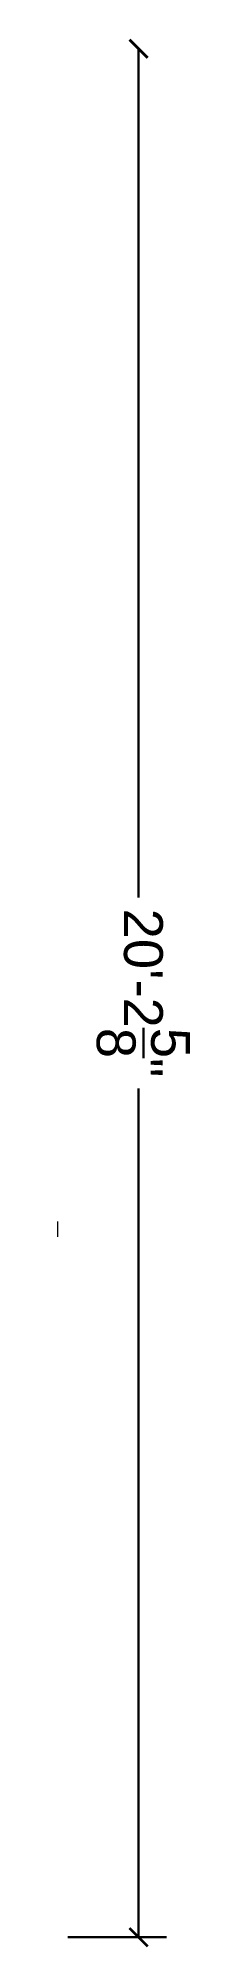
# Model space of a CAD drawing. Header units: inches. Extents: x 359 to 376, y -533 to -288.
import ezdxf

# ---------------------------------------------------------------- set-up
doc = ezdxf.new("R2010")
doc.units = ezdxf.units.IN
doc.header["$MEASUREMENT"] = 0
doc.layers.get('0').update_dxf_attribs({"lineweight": 9})
doc.layers.add('A101-Floorplan-1st-floor', color=7, linetype='Continuous', lineweight=9)
doc.layers.add('A101-Text', color=7, linetype='Continuous', lineweight=9)
doc.layers.get('0').off()
doc.styles.get("Standard").update_dxf_attribs({"font": 'Arial.ttf', "height": 0.25})

# ---------------------------------------------------------------- blocks, each defined once
blk = doc.blocks.new('_ArchTick')
at = {"color": 0, "linetype": 'ByBlock', "lineweight": 30, "const_width": 0.15}
blk.add_lwpolyline([(-0.5, -0.5), (0.5, 0.5)], dxfattribs=at)

msp = doc.modelspace()

# ---------------------------------------------------------------- linework, layer by layer
at = {"layer": 'A101-Floorplan-1st-floor'}
msp.add_line((359.4, -441.75), (359.4, -439.75), dxfattribs=at)
at = {"layer": 'A101-Text', "lineweight": 30}
for p, q in [((369.77, -289.1), (369.77, -398.16)), ((369.77, -531.72), (369.77, -422.67)), ((360.66, -531.72), (373.37, -531.72))]:
    msp.add_line(p, q, dxfattribs=at)

# ---------------------------------------------------------------- block references
at = {"layer": 'A101-Text', "lineweight": 30, "xscale": 2.35, "yscale": 2.35, "zscale": 2.35}
for p, rotation in [((369.77, -289.1), 90.00000000000001), ((369.77, -531.72), 270)]:
    msp.add_blockref('_ArchTick', p, dxfattribs=dict(at, rotation=rotation))

# ---------------------------------------------------------------- texts
at = {"layer": 'A101-Text', "lineweight": 30, "insert": (370.38, -410.41), "char_height": 5, "attachment_point": 5, "rotation": 270}
msp.add_mtext('\\A1;20\'-2{\\H1x;\\S5/8;}"', dxfattribs=at)

doc.saveas('drawing.dxf')
